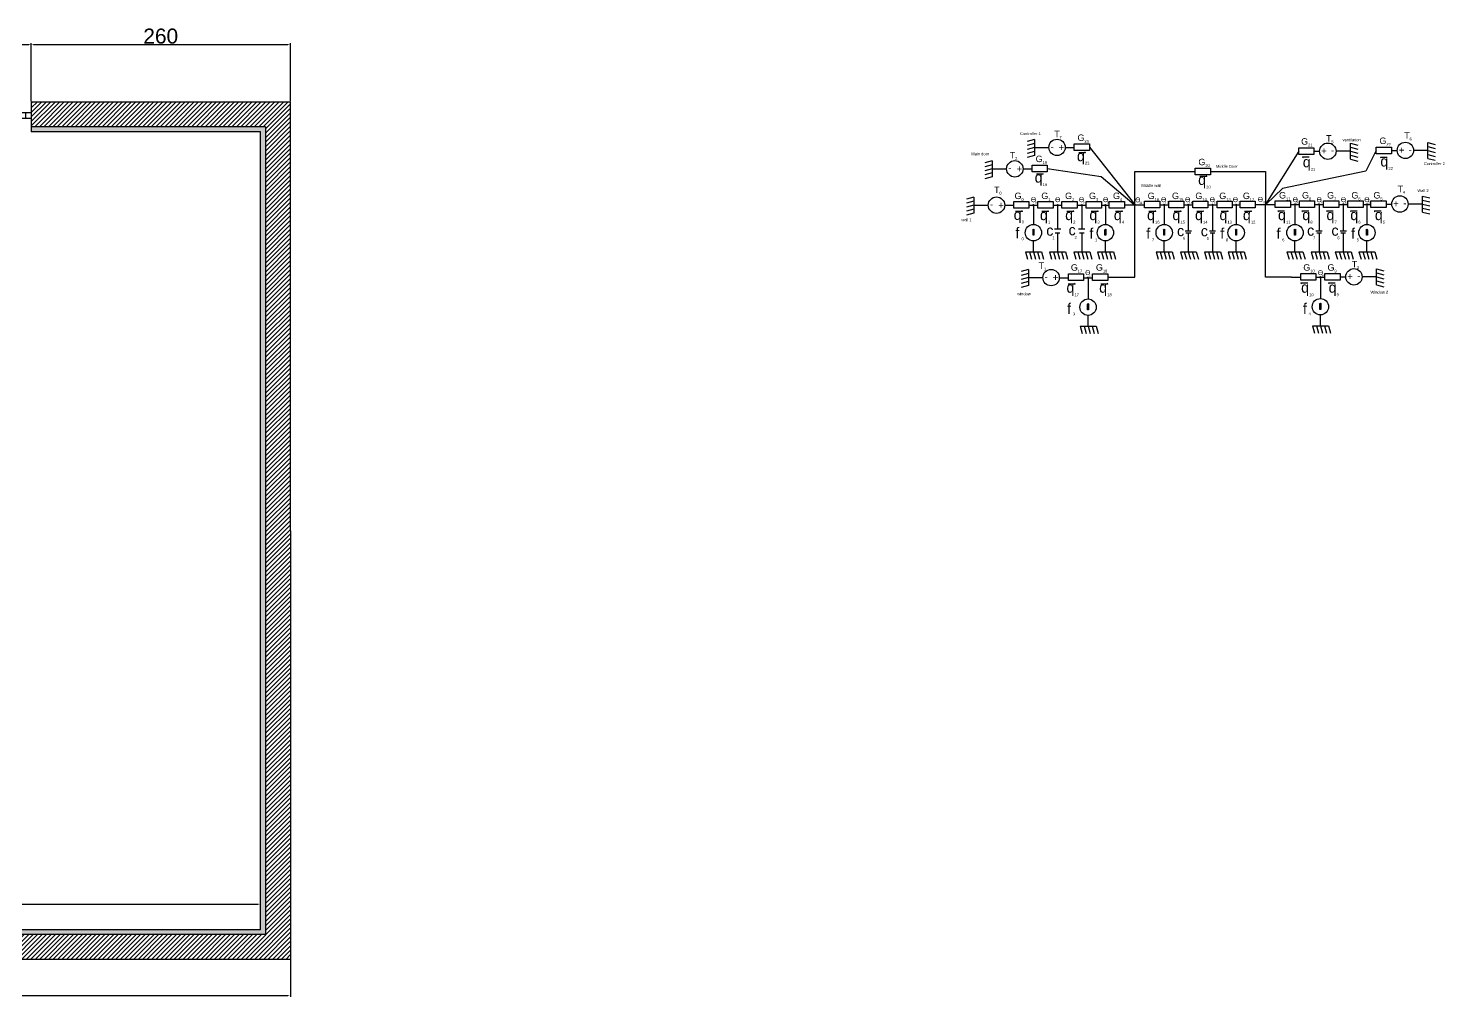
# Model space of a CAD drawing. Header units: millimetres. Extents: x 1864 to 5744, y 377 to 2293.
# Drawn here: x 4324 to 5744, y 1307 to 2278 of the extents above; entities that cross this region are included whole.
import ezdxf

# ---------------------------------------------------------------- set-up
doc = ezdxf.new("R2010")
doc.units = ezdxf.units.MM
doc.layers.add('Windows', color=4, linetype='Continuous')
doc.styles.get("Standard").update_dxf_attribs({"font": 'arial.ttf'})
doc.dimstyles.new('ISO-25', dxfattribs={"dimtxt": 2.5, "dimasz": 2.5, "dimexe": 1.25, "dimexo": 0.625, "dimtad": 1, "dimtxsty": 'Standard', "dimcen": 2.5, "dimadec": 0, "dimazin": 0, "dimtfac": 1, "dimtmove": 0, "dimatfit": 3, "dimfxl": 1, "dimarcsym": 0})

# ---------------------------------------------------------------- blocks, each defined once
blk = doc.blocks.new('*U5')
at = {"color": 0}
for p, q in [((0, 0), (2100, 0)), ((100, 0), (100, -100)), ((2000, 0), (2000, -100)), ((0, -100), (2100, -100))]:
    blk.add_line(p, q, dxfattribs=at)
blk = doc.blocks.new('*D44')
at = {"color": 0, "lineweight": -2, "transparency": 16777216}
for p, q in [((4206.7, 2205.3), (4206.7, 2263.4)), ((4209.2, 2262.1), (4324.2, 2262.1)), ((4326.7, 2205.3), (4326.7, 2263.4))]:
    blk.add_line(p, q, dxfattribs=at)
at = {"color": 0, "transparency": 16777216}
for points in [[(4209.2, 2262.6), (4209.2, 2261.7), (4206.7, 2262.1)], [(4324.2, 2262.6), (4324.2, 2261.7), (4326.7, 2262.1)]]:
    blk.add_solid(points, dxfattribs=at)
at = {"layer": 'Defpoints', "color": 0, "transparency": 16777216}
for p in [(4326.7, 2262.1), (4206.7, 2204.6), (4326.7, 2204.6)]:
    blk.add_point(p, dxfattribs=at)
at = {"color": 0, "transparency": 16777216, "insert": (4266.7, 2270.4), "char_height": 2.5, "attachment_point": 5}
blk.add_mtext('{\\H6x;120}', dxfattribs=at)
blk = doc.blocks.new('*D45')
at = {"color": 0, "lineweight": -2, "transparency": 16777216}
for p, q in [((4326.6, 2205.3), (4326.6, 2263.4)), ((4329.1, 2262.1), (4584.1, 2262.1)), ((4586.6, 2205.3), (4586.6, 2263.4))]:
    blk.add_line(p, q, dxfattribs=at)
at = {"color": 0, "transparency": 16777216}
for points in [[(4329.1, 2262.6), (4329.1, 2261.7), (4326.6, 2262.1)], [(4584.1, 2262.6), (4584.1, 2261.7), (4586.6, 2262.1)]]:
    blk.add_solid(points, dxfattribs=at)
at = {"layer": 'Defpoints', "color": 0, "transparency": 16777216}
for p in [(4586.6, 2262.1), (4326.6, 2204.6), (4586.6, 2204.6)]:
    blk.add_point(p, dxfattribs=at)
at = {"color": 0, "transparency": 16777216, "insert": (4456.6, 2270.4), "char_height": 2.5, "attachment_point": 5}
blk.add_mtext('{\\H6x;260}', dxfattribs=at)
blk = doc.blocks.new('*D52')
at = {"color": 0, "lineweight": -2, "transparency": 16777216}
for p, q in [((3372.1, 1344), (3372.1, 1307.2)), ((4586.7, 1344), (4586.7, 1307.2)), ((3374.6, 1308.5), (4584.2, 1308.5))]:
    blk.add_line(p, q, dxfattribs=at)
at = {"color": 0, "transparency": 16777216}
for points in [[(3374.6, 1308.9), (3374.6, 1308.1), (3372.1, 1308.5)], [(4584.2, 1308.9), (4584.2, 1308.1), (4586.7, 1308.5)]]:
    blk.add_solid(points, dxfattribs=at)
at = {"layer": 'Defpoints', "color": 0, "transparency": 16777216}
for p in [(3372.1, 1344.6), (4586.7, 1344.6), (4586.7, 1308.5)]:
    blk.add_point(p, dxfattribs=at)
at = {"color": 0, "transparency": 16777216, "insert": (3979.4, 1316.8), "char_height": 2.5, "attachment_point": 5}
blk.add_mtext('{\\H6x;1215}', dxfattribs=at)
blk = doc.blocks.new('*D53')
at = {"color": 0, "lineweight": -2, "transparency": 16777216}
for p, q in [((3814.2, 1375.3), (3814.2, 1401.2)), ((3816.7, 1400), (4554.2, 1400)), ((4556.7, 1375.3), (4556.7, 1401.2))]:
    blk.add_line(p, q, dxfattribs=at)
at = {"color": 0, "transparency": 16777216}
for points in [[(3816.7, 1400.4), (3816.7, 1399.6), (3814.2, 1400)], [(4554.2, 1400.4), (4554.2, 1399.6), (4556.7, 1400)]]:
    blk.add_solid(points, dxfattribs=at)
at = {"layer": 'Defpoints', "color": 0, "transparency": 16777216}
for p in [(4556.7, 1400), (3814.2, 1374.6), (4556.7, 1374.6)]:
    blk.add_point(p, dxfattribs=at)
at = {"color": 0, "transparency": 16777216, "insert": (4185.5, 1409.6), "char_height": 2.5, "attachment_point": 5}
blk.add_mtext('{\\H6x;742,5}', dxfattribs=at)

msp = doc.modelspace()

# ---------------------------------------------------------------- hatches: boundary and pattern name
h = msp.add_hatch()
h.set_pattern_fill('ANSI31', color=0)
h.paths.add_polyline_path([(3051.733, 2179.632), (3346.733, 2179.632), (3346.733, 2204.632), (3026.733, 2204.632), (3026.733, 1344.632), (3256.733, 1344.632), (3256.733, 1369.632), (3051.733, 1369.632)])
h.paths.add_polyline_path([(4586.558, 2204.632), (4326.733, 2204.632), (4326.733, 2179.632), (4561.733, 2179.632), (4561.733, 1369.632), (3372.117, 1369.632), (3372.117, 1344.632), (4586.733, 1344.632)])
h.paths.add_polyline_path([(3814.233, 1899.007), (3804.233, 1899.007), (3804.233, 1369.632), (3814.233, 1369.632)], flags=17)
h.paths.add_polyline_path([(3814.233, 2179.632), (3804.233, 2179.632), (3804.233, 2000.257), (3812.837, 2000.257), (3814.233, 2000.257)], flags=17)
h.paths.add_polyline_path([(4206.733, 2204.632), (3466.733, 2204.632), (3466.733, 2179.632), (4206.733, 2179.632)], flags=17)
at = {"true_color": 0xf1eb1f, "transparency": 33554687}
h = msp.add_hatch(dxfattribs=at)
h.set_pattern_fill('GOST_WOOD', color=2, style=0)
h.paths.add_polyline_path([(3804.233, 2179.632), (3466.733, 2179.632), (3466.733, 2174.632), (3799.233, 2174.632), (3799.233, 2000.257), (3804.233, 2000.257)])
h.paths.add_polyline_path([(4206.733, 2179.632), (3814.233, 2179.632), (3814.233, 2174.632), (4206.733, 2174.632)])
h.paths.add_polyline_path([(4561.733, 2179.632), (4326.733, 2179.632), (4326.733, 2174.632), (4556.733, 2174.632), (4556.733, 1374.632), (3814.233, 1374.632), (3814.233, 1369.632), (4561.733, 1369.632)])
at = {"true_color": 0x000000, "transparency": 33554687}
h = msp.add_hatch(color=18, dxfattribs=at)
h.paths.add_polyline_path([(5332.384, 2075.975), (5331.551, 2075.975), (5331.551, 2070.705), (5332.384, 2070.705)])
h.paths.add_polyline_path([(5332.384, 2075.975), (5333.008, 2075.975), (5331.967, 2076.989), (5330.926, 2075.975), (5331.551, 2075.975)])
h = msp.add_hatch(color=18, dxfattribs=at)
h.paths.add_polyline_path([(5404.561, 2075.975), (5403.728, 2075.975), (5403.728, 2070.705), (5404.561, 2070.705)])
h.paths.add_polyline_path([(5404.561, 2075.975), (5405.186, 2075.975), (5404.145, 2076.989), (5403.104, 2075.975), (5403.728, 2075.975)])
h = msp.add_hatch(color=18, dxfattribs=at)
h.paths.add_polyline_path([(5463.554, 2075.975), (5462.721, 2075.975), (5462.721, 2070.705), (5463.554, 2070.705)])
h.paths.add_polyline_path([(5463.554, 2075.975), (5464.178, 2075.975), (5463.138, 2076.989), (5462.097, 2075.975), (5462.721, 2075.975)])
h = msp.add_hatch(color=18, dxfattribs=at)
h.paths.add_polyline_path([(5535.732, 2075.975), (5534.899, 2075.975), (5534.899, 2070.705), (5535.732, 2070.705)])
h.paths.add_polyline_path([(5535.732, 2075.975), (5536.356, 2075.975), (5535.315, 2076.989), (5534.274, 2075.975), (5534.899, 2075.975)])
h = msp.add_hatch(color=18, dxfattribs=at)
h.paths.add_polyline_path([(5594.725, 2075.975), (5593.892, 2075.975), (5593.892, 2070.705), (5594.725, 2070.705)])
h.paths.add_polyline_path([(5594.725, 2075.975), (5595.349, 2075.975), (5594.308, 2076.989), (5593.267, 2075.975), (5593.892, 2075.975)])
h = msp.add_hatch(color=18, dxfattribs=at)
h.paths.add_polyline_path([(5666.902, 2075.975), (5666.069, 2075.975), (5666.069, 2070.705), (5666.902, 2070.705)])
h.paths.add_polyline_path([(5666.902, 2075.975), (5667.527, 2075.975), (5666.486, 2076.989), (5665.445, 2075.975), (5666.069, 2075.975)])
h = msp.add_hatch(color=18, dxfattribs=at)
h.paths.add_polyline_path([(5387.184, 2001.296), (5386.351, 2001.296), (5386.351, 1996.026), (5387.184, 1996.026)])
h.paths.add_polyline_path([(5387.184, 2001.296), (5387.809, 2001.296), (5386.768, 2002.31), (5385.727, 2001.296), (5386.351, 2001.296)])
h = msp.add_hatch(color=18, dxfattribs=at)
h.paths.add_polyline_path([(5620.196, 2001.723), (5619.364, 2001.723), (5619.364, 1996.453), (5620.196, 1996.453)])
h.paths.add_polyline_path([(5620.196, 2001.723), (5620.821, 2001.723), (5619.78, 2002.738), (5618.739, 2001.723), (5619.364, 2001.723)])

# ---------------------------------------------------------------- linework, layer by layer
at = {"color": 0}
for p, q in [((5377.352, 2153.875), (5384.233, 2153.875)), ((5384.233, 2153.875), (5383.641, 2154.175)), ((5384.233, 2153.875), (5383.641, 2153.575)), ((5601.798, 2149.151), (5602.39, 2149.451)), ((5608.679, 2149.151), (5601.798, 2149.151)), ((5601.798, 2149.151), (5602.39, 2148.852)), ((5679.972, 2148.811), (5680.565, 2149.11)), ((5686.853, 2148.811), (5679.972, 2148.811)), ((5679.972, 2148.811), (5680.565, 2148.511)), ((5335.002, 2132.378), (5341.884, 2132.378)), ((5341.884, 2132.378), (5341.291, 2132.678)), ((5341.884, 2132.378), (5341.291, 2132.079)), ((5498.967, 2130.013), (5505.849, 2130.013)), ((5505.849, 2130.013), (5505.256, 2130.313)), ((5505.849, 2130.013), (5505.256, 2129.714)), ((5313.982, 2094.997), (5320.863, 2094.997)), ((5320.863, 2094.997), (5320.27, 2095.297)), ((5320.863, 2094.997), (5320.27, 2094.697)), ((5340.258, 2094.755), (5347.139, 2094.755)), ((5347.139, 2094.755), (5346.547, 2095.055)), ((5347.139, 2094.755), (5346.547, 2094.455)), ((5365.6, 2094.755), (5372.481, 2094.755)), ((5372.481, 2094.755), (5371.889, 2095.055)), ((5372.481, 2094.755), (5371.889, 2094.455)), ((5389.895, 2094.755), (5396.777, 2094.755)), ((5396.777, 2094.755), (5396.184, 2095.055)), ((5396.777, 2094.755), (5396.184, 2094.455)), ((5414.4, 2094.755), (5421.281, 2094.755)), ((5421.281, 2094.755), (5420.689, 2095.055)), ((5421.281, 2094.755), (5420.689, 2094.455)), ((5447.711, 2094.755), (5454.592, 2094.755)), ((5454.592, 2094.755), (5454, 2095.055)), ((5454.592, 2094.755), (5454, 2094.455)), ((5473.183, 2094.755), (5480.064, 2094.755)), ((5480.064, 2094.755), (5479.472, 2095.055)), ((5480.064, 2094.755), (5479.472, 2094.455)), ((5495.824, 2094.755), (5502.706, 2094.755)), ((5502.706, 2094.755), (5502.113, 2095.055)), ((5502.706, 2094.755), (5502.113, 2094.455)), ((5520.352, 2094.755), (5527.234, 2094.755)), ((5527.234, 2094.755), (5526.641, 2095.055)), ((5527.234, 2094.755), (5526.641, 2094.455)), ((5543.838, 2094.755), (5550.72, 2094.755)), ((5550.72, 2094.755), (5550.127, 2095.055)), ((5550.72, 2094.755), (5550.127, 2094.455)), ((5577.072, 2094.755), (5577.665, 2095.055)), ((5583.954, 2094.755), (5577.072, 2094.755)), ((5577.072, 2094.755), (5577.665, 2094.455)), ((5601.292, 2094.755), (5601.885, 2095.055)), ((5608.174, 2094.755), (5601.292, 2094.755)), ((5601.292, 2094.755), (5601.885, 2094.455)), ((5625.853, 2094.755), (5626.446, 2095.055)), ((5632.735, 2094.755), (5625.853, 2094.755)), ((5625.853, 2094.755), (5626.446, 2094.455)), ((5649.871, 2094.755), (5650.463, 2095.055)), ((5656.752, 2094.755), (5649.871, 2094.755)), ((5649.871, 2094.755), (5650.463, 2094.455)), ((5673.761, 2094.755), (5674.353, 2095.055)), ((5680.642, 2094.755), (5673.761, 2094.755)), ((5673.761, 2094.755), (5674.353, 2094.455)), ((5366.888, 2021.972), (5373.77, 2021.972)), ((5373.77, 2021.972), (5373.177, 2022.272)), ((5373.77, 2021.972), (5373.177, 2021.672)), ((5399.687, 2021.972), (5406.569, 2021.972)), ((5406.569, 2021.972), (5405.976, 2022.272)), ((5406.569, 2021.972), (5405.976, 2021.672)), ((5600.293, 2022.803), (5600.885, 2023.103)), ((5607.174, 2022.803), (5600.293, 2022.803)), ((5600.293, 2022.803), (5600.885, 2022.504)), ((5627.905, 2022.803), (5628.497, 2023.103)), ((5634.786, 2022.803), (5627.905, 2022.803)), ((5627.905, 2022.803), (5628.497, 2022.504))]:
    msp.add_line(p, q, dxfattribs=at)
for points in [[(4326.558, 2204.632), (4586.558, 2204.632), (4586.733, 1344.632), (3372.117, 1344.632)], [(4326.733, 2204.632), (4326.733, 2174.632)], [(4561.733, 2179.632), (4561.733, 1369.632), (3372.117, 1369.632)], [(3814.233, 1374.632), (4556.733, 1374.632), (4556.733, 2174.632), (4326.733, 2174.632)], [(4561.733, 2179.632), (4326.733, 2179.632)], [(5332.99, 2166.844), (5325.64, 2164.777)], [(5332.99, 2162.844), (5325.64, 2160.777)], [(5332.99, 2166.844), (5332.99, 2150.844)], [(5649.943, 2147.045), (5649.943, 2163.045)], [(5649.943, 2163.045), (5657.293, 2161.112)], [(5727.727, 2147.823), (5727.727, 2163.823)], [(5727.727, 2163.823), (5735.077, 2161.89)], [(5727.727, 2159.823), (5735.077, 2157.89)], [(5290.64, 2145.347), (5283.29, 2143.28)], [(5290.64, 2145.347), (5290.64, 2129.347)], [(5332.99, 2158.844), (5325.64, 2156.777)], [(5332.99, 2154.844), (5325.64, 2152.777)], [(5332.99, 2150.844), (5325.64, 2148.777)], [(5332.99, 2158.844), (5347.427, 2158.844)], [(5363.864, 2158.728), (5372.956, 2158.728)], [(5388.196, 2159.156), (5433.446, 2101.851)], [(5598.117, 2155.045), (5565.159, 2102.198)], [(5675.901, 2155.823), (5665.484, 2135.133), (5581.877, 2117.678), (5565.392, 2101.945)], [(5613.357, 2155.045), (5619.068, 2155.045)], [(5649.943, 2155.045), (5635.506, 2155.045)], [(5649.943, 2159.045), (5657.293, 2157.112)], [(5649.943, 2155.045), (5657.293, 2153.112)], [(5649.943, 2151.045), (5657.293, 2149.112)], [(5649.943, 2147.045), (5657.293, 2145.112)], [(5691.141, 2155.823), (5696.852, 2155.823)], [(5727.727, 2155.823), (5713.29, 2155.823)], [(5727.727, 2155.823), (5735.077, 2153.89)], [(5727.727, 2151.823), (5735.077, 2149.89)], [(5727.727, 2147.823), (5735.077, 2145.89)], [(5290.64, 2141.347), (5283.29, 2139.28)], [(5290.64, 2137.347), (5283.29, 2135.28)], [(5290.64, 2133.347), (5283.29, 2131.28)], [(5290.64, 2137.347), (5305.078, 2137.347)], [(5321.514, 2137.231), (5330.606, 2137.231)], [(5345.846, 2137.659), (5400.024, 2129.523), (5433.046, 2101.482)], [(5433.645, 2101.882), (5433.645, 2134.79), (5494.198, 2134.79)], [(5509.438, 2134.79), (5564.815, 2134.79), (5564.815, 2102.296)], [(5290.64, 2129.347), (5283.29, 2127.28)], [(5272.249, 2108.922), (5264.899, 2106.855)], [(5272.249, 2104.922), (5264.899, 2102.855)], [(5272.249, 2108.922), (5272.249, 2092.922)], [(5722.209, 2094.075), (5722.209, 2110.075)], [(5722.209, 2110.075), (5729.559, 2108.142)], [(5722.209, 2106.075), (5729.559, 2104.142)], [(5272.249, 2100.922), (5264.899, 2098.855)], [(5272.249, 2096.922), (5264.899, 2094.855)], [(5272.249, 2092.922), (5264.899, 2090.855)], [(5272.249, 2100.922), (5286.686, 2100.922)], [(5303.123, 2100.806), (5312.215, 2100.806)], [(5327.455, 2100.806), (5331.36, 2100.806)], [(5331.967, 2100.157), (5331.967, 2081.559)], [(5332.616, 2100.806), (5336.479, 2100.806)], [(5351.719, 2100.806), (5355.506, 2100.806)], [(5356.155, 2100.157), (5356.155, 2076.989)], [(5356.803, 2100.806), (5360.59, 2100.806)], [(5375.83, 2100.806), (5379.77, 2100.806)], [(5380.418, 2100.157), (5380.418, 2076.989)], [(5381.067, 2100.806), (5385.007, 2100.806)], [(5400.247, 2100.806), (5403.496, 2100.806)], [(5404.145, 2100.157), (5404.145, 2081.559)], [(5404.794, 2100.806), (5408.042, 2100.806)], [(5406.52, 2028.635), (5433.645, 2028.635), (5433.645, 2100.584)], [(5423.282, 2101.233), (5432.996, 2101.233)], [(5434.294, 2101.219), (5443.385, 2101.219)], [(5458.625, 2101.219), (5462.489, 2101.219)], [(5463.138, 2100.571), (5463.138, 2081.559)], [(5463.786, 2101.219), (5467.65, 2101.219)], [(5482.89, 2101.219), (5486.676, 2101.219)], [(5487.325, 2100.571), (5487.325, 2074.906)], [(5487.974, 2101.219), (5491.76, 2101.219)], [(5507, 2101.219), (5510.94, 2101.219)], [(5511.589, 2100.571), (5511.589, 2074.906)], [(5512.238, 2101.219), (5516.178, 2101.219)], [(5531.418, 2101.219), (5534.666, 2101.219)], [(5535.315, 2100.571), (5535.315, 2081.559)], [(5535.964, 2101.219), (5539.213, 2101.219)], [(5554.453, 2101.647), (5564.166, 2101.647)], [(5590.936, 2028.635), (5564.815, 2028.635), (5564.815, 2100.998)], [(5565.464, 2101.647), (5574.556, 2101.647)], [(5589.796, 2101.647), (5593.659, 2101.647)], [(5594.308, 2100.998), (5594.308, 2081.559)], [(5594.957, 2101.647), (5598.82, 2101.647)], [(5614.06, 2101.647), (5617.847, 2101.647)], [(5618.496, 2100.998), (5618.496, 2074.906)], [(5619.144, 2101.647), (5622.931, 2101.647)], [(5638.171, 2101.647), (5642.111, 2101.647)], [(5642.759, 2100.998), (5642.759, 2074.906)], [(5643.408, 2101.647), (5647.348, 2101.647)], [(5662.588, 2101.647), (5665.837, 2101.647)], [(5666.486, 2100.998), (5666.486, 2081.559)], [(5667.135, 2101.647), (5670.383, 2101.647)], [(5685.623, 2102.075), (5691.334, 2102.075)], [(5722.209, 2102.075), (5707.772, 2102.075)], [(5722.209, 2102.075), (5729.559, 2100.142)], [(5722.209, 2098.075), (5729.559, 2096.142)], [(5722.209, 2094.075), (5729.559, 2092.142)], [(5331.551, 2075.975), (5330.926, 2075.975), (5331.967, 2076.989), (5333.008, 2075.975), (5332.384, 2075.975)], [(5359.312, 2076.989), (5356.155, 2076.989), (5352.997, 2076.989)], [(5383.576, 2076.989), (5380.418, 2076.989), (5377.261, 2076.989)], [(5403.728, 2075.975), (5403.104, 2075.975), (5404.145, 2076.989), (5405.186, 2075.975), (5404.561, 2075.975)], [(5462.721, 2075.975), (5462.097, 2075.975), (5463.138, 2076.989), (5464.178, 2075.975), (5463.554, 2075.975)], [(5490.482, 2074.906), (5487.325, 2074.906), (5484.168, 2074.906)], [(5514.746, 2074.906), (5511.589, 2074.906), (5508.432, 2074.906)], [(5534.899, 2075.975), (5534.274, 2075.975), (5535.315, 2076.989), (5536.356, 2075.975), (5535.732, 2075.975)], [(5593.892, 2075.975), (5593.267, 2075.975), (5594.308, 2076.989), (5595.349, 2075.975), (5594.725, 2075.975)], [(5621.653, 2074.906), (5618.496, 2074.906), (5615.338, 2074.906)], [(5645.917, 2074.906), (5642.759, 2074.906), (5639.602, 2074.906)], [(5666.069, 2075.975), (5665.445, 2075.975), (5666.486, 2076.989), (5667.527, 2075.975), (5666.902, 2075.975)], [(5331.967, 2054.278), (5331.967, 2065.121)], [(5353.796, 2073.047), (5356.155, 2073.047), (5358.513, 2073.047)], [(5356.155, 2073.047), (5356.155, 2054.278)], [(5378.06, 2073.047), (5380.418, 2073.047), (5382.777, 2073.047)], [(5380.418, 2073.047), (5380.418, 2054.278)], [(5404.145, 2054.278), (5404.145, 2065.121)], [(5463.138, 2054.278), (5463.138, 2065.121)], [(5484.967, 2073.047), (5487.325, 2073.047), (5489.683, 2073.047)], [(5487.325, 2073.047), (5487.325, 2054.278)], [(5509.23, 2073.047), (5511.589, 2073.047), (5513.947, 2073.047)], [(5511.589, 2073.047), (5511.589, 2054.278)], [(5535.315, 2054.278), (5535.315, 2065.121)], [(5594.308, 2054.278), (5594.308, 2065.121)], [(5616.137, 2073.047), (5618.496, 2073.047), (5620.854, 2073.047)], [(5618.496, 2073.047), (5618.496, 2054.278)], [(5640.401, 2073.047), (5642.759, 2073.047), (5645.118, 2073.047)], [(5642.759, 2073.047), (5642.759, 2054.278)], [(5666.486, 2054.278), (5666.486, 2065.121)], [(5323.967, 2054.278), (5339.967, 2054.278)], [(5323.967, 2054.278), (5326.034, 2046.928)], [(5327.967, 2054.278), (5330.034, 2046.928)], [(5331.967, 2054.278), (5334.034, 2046.928)], [(5335.967, 2054.278), (5338.034, 2046.928)], [(5339.967, 2054.278), (5342.034, 2046.928)], [(5348.155, 2054.278), (5364.155, 2054.278)], [(5348.155, 2054.278), (5350.222, 2046.928)], [(5352.155, 2054.278), (5354.222, 2046.928)], [(5356.155, 2054.278), (5358.222, 2046.928)], [(5360.155, 2054.278), (5362.222, 2046.928)], [(5364.155, 2054.278), (5366.222, 2046.928)], [(5372.418, 2054.278), (5388.418, 2054.278)], [(5372.418, 2054.278), (5374.485, 2046.928)], [(5376.418, 2054.278), (5378.485, 2046.928)], [(5380.418, 2054.278), (5382.485, 2046.928)], [(5384.418, 2054.278), (5386.485, 2046.928)], [(5388.418, 2054.278), (5390.485, 2046.928)], [(5396.145, 2054.278), (5412.145, 2054.278)], [(5396.145, 2054.278), (5398.212, 2046.928)], [(5400.145, 2054.278), (5402.212, 2046.928)], [(5404.145, 2054.278), (5406.212, 2046.928)], [(5408.145, 2054.278), (5410.212, 2046.928)], [(5412.145, 2054.278), (5414.212, 2046.928)], [(5455.138, 2054.278), (5471.138, 2054.278)], [(5455.138, 2054.278), (5457.205, 2046.928)], [(5459.138, 2054.278), (5461.205, 2046.928)], [(5463.138, 2054.278), (5465.205, 2046.928)], [(5467.138, 2054.278), (5469.205, 2046.928)], [(5471.138, 2054.278), (5473.205, 2046.928)], [(5479.325, 2054.278), (5495.325, 2054.278)], [(5479.325, 2054.278), (5481.392, 2046.928)], [(5483.325, 2054.278), (5485.392, 2046.928)], [(5487.325, 2054.278), (5489.392, 2046.928)], [(5491.325, 2054.278), (5493.392, 2046.928)], [(5495.325, 2054.278), (5497.392, 2046.928)], [(5503.589, 2054.278), (5519.589, 2054.278)], [(5503.589, 2054.278), (5505.656, 2046.928)], [(5507.589, 2054.278), (5509.656, 2046.928)], [(5511.589, 2054.278), (5513.656, 2046.928)], [(5515.589, 2054.278), (5517.656, 2046.928)], [(5519.589, 2054.278), (5521.656, 2046.928)], [(5527.315, 2054.278), (5543.315, 2054.278)], [(5527.315, 2054.278), (5529.382, 2046.928)], [(5531.315, 2054.278), (5533.382, 2046.928)], [(5535.315, 2054.278), (5537.382, 2046.928)], [(5539.315, 2054.278), (5541.382, 2046.928)], [(5543.315, 2054.278), (5545.382, 2046.928)], [(5586.308, 2054.278), (5602.308, 2054.278)], [(5586.308, 2054.278), (5588.375, 2046.928)], [(5590.308, 2054.278), (5592.375, 2046.928)], [(5594.308, 2054.278), (5596.375, 2046.928)], [(5598.308, 2054.278), (5600.375, 2046.928)], [(5602.308, 2054.278), (5604.375, 2046.928)], [(5610.496, 2054.278), (5626.496, 2054.278)], [(5610.496, 2054.278), (5612.563, 2046.928)], [(5614.496, 2054.278), (5616.563, 2046.928)], [(5618.496, 2054.278), (5620.563, 2046.928)], [(5622.496, 2054.278), (5624.563, 2046.928)], [(5626.496, 2054.278), (5628.563, 2046.928)], [(5634.759, 2054.278), (5650.759, 2054.278)], [(5634.759, 2054.278), (5636.827, 2046.928)], [(5638.759, 2054.278), (5640.827, 2046.928)], [(5642.759, 2054.278), (5644.827, 2046.928)], [(5646.759, 2054.278), (5648.827, 2046.928)], [(5650.759, 2054.278), (5652.827, 2046.928)], [(5658.486, 2054.278), (5674.486, 2054.278)], [(5658.486, 2054.278), (5660.553, 2046.928)], [(5662.486, 2054.278), (5664.553, 2046.928)], [(5666.486, 2054.278), (5668.553, 2046.928)], [(5670.486, 2054.278), (5672.553, 2046.928)], [(5674.486, 2054.278), (5676.553, 2046.928)], [(5327.049, 2036.324), (5319.7, 2034.256)], [(5327.049, 2032.324), (5319.7, 2030.256)], [(5327.049, 2036.324), (5327.049, 2020.324)], [(5676.118, 2021.063), (5676.118, 2037.063)], [(5676.118, 2037.063), (5683.468, 2035.13)], [(5676.118, 2033.063), (5683.468, 2031.13)], [(5327.049, 2028.324), (5319.7, 2026.256)], [(5327.049, 2024.324), (5319.7, 2022.256)], [(5327.049, 2020.324), (5319.7, 2018.256)], [(5327.049, 2028.324), (5341.487, 2028.324)], [(5357.924, 2028.207), (5367.016, 2028.207)], [(5382.256, 2028.207), (5386.119, 2028.207)], [(5386.768, 2027.559), (5386.768, 2006.879)], [(5387.417, 2028.207), (5391.28, 2028.207)], [(5590.936, 2028.635), (5600.028, 2028.635)], [(5615.268, 2028.635), (5619.215, 2028.635)], [(5619.78, 2027.986), (5619.78, 2007.307)], [(5620.429, 2028.635), (5624.292, 2028.635)], [(5639.532, 2029.063), (5645.243, 2029.063)], [(5676.118, 2029.063), (5661.681, 2029.063)], [(5676.118, 2029.063), (5683.468, 2027.13)], [(5676.118, 2025.063), (5683.468, 2023.13)], [(5676.118, 2021.063), (5683.468, 2019.13)], [(5386.351, 2001.296), (5385.727, 2001.296), (5386.768, 2002.31), (5387.809, 2001.296), (5387.184, 2001.296)], [(5386.768, 1979.599), (5386.768, 1990.442)], [(5619.364, 2001.723), (5618.739, 2001.723), (5619.78, 2002.738), (5620.821, 2001.723), (5620.196, 2001.723)], [(5619.78, 1980.027), (5619.78, 1990.87)], [(5378.768, 1979.599), (5394.768, 1979.599)], [(5378.768, 1979.599), (5380.835, 1972.249)], [(5382.768, 1979.599), (5384.835, 1972.249)], [(5386.768, 1979.599), (5388.835, 1972.249)], [(5390.768, 1979.599), (5392.835, 1972.249)], [(5394.768, 1979.599), (5396.835, 1972.249)], [(5611.78, 1980.027), (5627.78, 1980.027)], [(5611.78, 1980.027), (5613.847, 1972.677)], [(5615.78, 1980.027), (5617.847, 1972.677)], [(5619.78, 1980.027), (5621.847, 1972.677)], [(5623.78, 1980.027), (5625.847, 1972.677)], [(5627.78, 1980.027), (5629.847, 1972.677)], [(3814.233, 1374.632), (4556.733, 1374.632)]]:
    msp.add_lwpolyline(points, dxfattribs=at)
for points in [[(5372.956, 2162.495), (5388.196, 2162.495), (5388.196, 2155.816), (5372.956, 2155.816)], [(5598.117, 2158.385), (5613.357, 2158.385), (5613.357, 2151.706), (5598.117, 2151.706)], [(5675.901, 2159.162), (5691.141, 2159.162), (5691.141, 2152.483), (5675.901, 2152.483)], [(5330.606, 2140.998), (5345.846, 2140.998), (5345.846, 2134.319), (5330.606, 2134.319)], [(5494.198, 2138.129), (5509.438, 2138.129), (5509.438, 2131.45), (5494.198, 2131.45)], [(5312.215, 2104.573), (5327.455, 2104.573), (5327.455, 2097.894), (5312.215, 2097.894)], [(5336.479, 2104.573), (5351.719, 2104.573), (5351.719, 2097.894), (5336.479, 2097.894)], [(5360.59, 2104.573), (5375.83, 2104.573), (5375.83, 2097.894), (5360.59, 2097.894)], [(5385.007, 2104.573), (5400.247, 2104.573), (5400.247, 2097.894), (5385.007, 2097.894)], [(5408.042, 2104.573), (5423.282, 2104.573), (5423.282, 2097.894), (5408.042, 2097.894)], [(5443.385, 2104.986), (5458.625, 2104.986), (5458.625, 2098.308), (5443.385, 2098.308)], [(5467.65, 2104.986), (5482.89, 2104.986), (5482.89, 2098.308), (5467.65, 2098.308)], [(5491.76, 2104.986), (5507, 2104.986), (5507, 2098.308), (5491.76, 2098.308)], [(5516.178, 2104.986), (5531.418, 2104.986), (5531.418, 2098.308), (5516.178, 2098.308)], [(5539.213, 2104.986), (5554.453, 2104.986), (5554.453, 2098.308), (5539.213, 2098.308)], [(5574.556, 2105.414), (5589.796, 2105.414), (5589.796, 2098.735), (5574.556, 2098.735)], [(5598.82, 2105.414), (5614.06, 2105.414), (5614.06, 2098.735), (5598.82, 2098.735)], [(5622.931, 2105.414), (5638.171, 2105.414), (5638.171, 2098.735), (5622.931, 2098.735)], [(5647.348, 2105.414), (5662.588, 2105.414), (5662.588, 2098.735), (5647.348, 2098.735)], [(5670.383, 2105.414), (5685.623, 2105.414), (5685.623, 2098.735), (5670.383, 2098.735)], [(5331.551, 2075.975), (5332.384, 2075.975), (5332.384, 2070.705), (5331.551, 2070.705)], [(5403.728, 2075.975), (5404.561, 2075.975), (5404.561, 2070.705), (5403.728, 2070.705)], [(5462.721, 2075.975), (5463.554, 2075.975), (5463.554, 2070.705), (5462.721, 2070.705)], [(5534.899, 2075.975), (5535.732, 2075.975), (5535.732, 2070.705), (5534.899, 2070.705)], [(5593.892, 2075.975), (5594.725, 2075.975), (5594.725, 2070.705), (5593.892, 2070.705)], [(5666.069, 2075.975), (5666.902, 2075.975), (5666.902, 2070.705), (5666.069, 2070.705)], [(5367.016, 2031.975), (5382.256, 2031.975), (5382.256, 2025.296), (5367.016, 2025.296)], [(5391.28, 2031.975), (5406.52, 2031.975), (5406.52, 2025.296), (5391.28, 2025.296)], [(5600.028, 2032.402), (5615.268, 2032.402), (5615.268, 2025.723), (5600.028, 2025.723)], [(5624.292, 2032.402), (5639.532, 2032.402), (5639.532, 2025.723), (5624.292, 2025.723)], [(5386.351, 2001.296), (5387.184, 2001.296), (5387.184, 1996.026), (5386.351, 1996.026)], [(5619.364, 2001.723), (5620.196, 2001.723), (5620.196, 1996.453), (5619.364, 1996.453)]]:
    msp.add_lwpolyline(points, close=True, dxfattribs=at)
for centre, radius in [((5355.646, 2158.844), 8.219), ((5627.287, 2155.045), 8.219), ((5705.071, 2155.823), 8.219), ((5313.296, 2137.347), 8.219), ((5294.905, 2100.922), 8.219), ((5699.553, 2102.075), 8.219), ((5331.967, 2100.806), 0.649), ((5356.155, 2100.806), 0.649), ((5380.418, 2100.806), 0.649), ((5404.145, 2100.806), 0.649), ((5433.645, 2101.233), 0.649), ((5463.138, 2101.219), 0.649), ((5487.325, 2101.219), 0.649), ((5511.589, 2101.219), 0.649), ((5535.315, 2101.219), 0.649), ((5564.815, 2101.647), 0.649), ((5594.308, 2101.647), 0.649), ((5618.496, 2101.647), 0.649), ((5642.759, 2101.647), 0.649), ((5666.486, 2101.647), 0.649), ((5331.967, 2073.34), 8.219), ((5404.145, 2073.34), 8.219), ((5463.138, 2073.34), 8.219), ((5535.315, 2073.34), 8.219), ((5594.308, 2073.34), 8.219), ((5666.486, 2073.34), 8.219), ((5349.706, 2028.324), 8.219), ((5653.462, 2029.063), 8.219), ((5386.768, 2028.207), 0.649), ((5619.78, 2028.635), 0.649), ((5386.768, 1998.661), 8.219), ((5619.78, 1999.088), 8.219)]:
    msp.add_circle(centre, radius, dxfattribs=at)

# ---------------------------------------------------------------- block references
at = {"layer": 'Windows', "xscale": -0.05714285714285761, "yscale": 0.05714285714285761, "zscale": 0.05714285714285761}
msp.add_blockref('*U5', (4326.733, 2193.672), dxfattribs=at)

# ---------------------------------------------------------------- texts
at = {"color": 0, "attachment_point": 1}
for s, width, gutter_width, insert, char_height in [('{\\H0.36x;Controller 1 }', 22.44079, 40.147, (5318.418, 2174.089), 8.02932), ('{\\H1.08333x;\\C256;T}', 8.40819, 29.851, (5352.821, 2175.561), 5.97019), ('{\\H1.08333x;\\C256;T}', 8.40819, 29.851, (5703.949, 2174.001), 5.97019), ('+', 7.57608, 34.789, (5357.218, 2162.384), 6.958), ('{\\H0.36x;7}', 8.02932, 40.147, (5358.125, 2170.413), 8.02932), ('{\\H1.08333x;\\C256;G}', 8.40819, 29.851, (5376.137, 2171.808), 5.97019), ('{\\H0.36x;23}', 8.02932, 40.147, (5383.093, 2166.383), 8.02932), ('{\\H1.08333x;\\C256;G}', 8.40819, 29.851, (5600.484, 2168.066), 5.97019), ('{\\H0.36x;21}', 8.02932, 40.147, (5607.44, 2162.64), 8.02932), ('{\\H1.08333x;\\C256;T}', 8.40819, 29.851, (5625.579, 2171.124), 5.97019), ('{\\H0.36x;5}', 8.02932, 40.147, (5630.883, 2165.975), 8.02932), ('{\\H0.36x;ventilation }', 22.44079, 40.147, (5642.007, 2167.884), 8.02932), ('{\\H1.08333x;\\C256;G}', 8.40819, 29.851, (5679.046, 2168.758), 5.97019), ('{\\H0.36x;22}', 8.02932, 40.147, (5686.002, 2163.332), 8.02932), ('{\\H0.36x;6}', 8.02932, 40.147, (5709.254, 2168.853), 8.02932), ('{\\H0.36x;Main door }', 22.44079, 40.147, (5269.652, 2153.822), 8.02932), ('{\\H1.08333x;\\C256;T}', 8.40819, 29.851, (5308.33, 2154.35), 5.97019), ('{\\H0.36x;2}', 8.02932, 40.147, (5313.634, 2149.201), 8.02932), ('{\\H1.08333x;\\C256;G}', 8.40819, 29.851, (5334.162, 2150.576), 5.97019), ('-', 7.57608, 34.789, (5348.989, 2163.282), 6.958), ('{\\fBG Literaturuli|b0|i0|c0|p18;q}', 15.00753, 53.28, (5375.573, 2155.689), 10.65603), ('{\\H1.08333x;\\C256;G}', 8.40819, 29.851, (5497.411, 2147.449), 5.97019), ('{\\fBG Literaturuli|b0|i0|c0|p18;q}', 15.00753, 53.28, (5602.184, 2149.54), 10.65603), ('+', 7.57608, 34.789, (5620.63, 2158.887), 6.958), ('-', 7.57608, 34.789, (5630.479, 2159.483), 6.958), ('{\\fBG Literaturuli|b0|i0|c0|p18;q}', 15.00753, 53.28, (5679.969, 2150.317), 10.65603), ('+', 7.57608, 34.789, (5698.414, 2159.664), 6.958), ('-', 7.57608, 34.789, (5708.263, 2160.261), 6.958), ('-', 7.57608, 34.789, (5306.639, 2141.785), 6.958), ('+', 7.57608, 34.789, (5314.869, 2140.888), 6.958), ('{\\fBG Literaturuli|b0|i0|c0|p18;q}', 15.00753, 53.28, (5333.224, 2134.192), 10.65603), ('{\\H0.36x;19}', 8.02932, 40.147, (5341.118, 2145.15), 8.02932), ('{\\H0.36x;23}', 8.02932, 40.147, (5383.615, 2144.46), 8.02932), ('{\\H0.36x;20}', 8.02932, 40.147, (5504.367, 2142.024), 8.02932), ('{\\H0.36x;Middle Door }', 22.44079, 40.147, (5515.104, 2141.304), 8.02932), ('{\\H0.36x;21}', 8.02932, 40.147, (5610.226, 2138.31), 8.02932), ('{\\H0.36x;22}', 8.02932, 40.147, (5688.01, 2139.088), 8.02932), ('{\\H0.36x;Controller 2}', 22.44079, 40.147, (5723.798, 2143.98), 8.02932), ('{\\H1.08333x;\\C256;T}', 8.40819, 29.851, (5292.43, 2119.507), 5.97019), ('{\\H0.36x;19}', 8.02932, 40.147, (5341.265, 2122.963), 8.02932), ('{\\H0.36x;Middle wall}', 22.44079, 40.147, (5440.239, 2122.067), 8.02932), ('{\\fBG Literaturuli|b0|i0|c0|p18;q}', 15.00753, 53.28, (5497.189, 2131.827), 10.65603), ('{\\H0.36x;20}', 8.02932, 40.147, (5505.23, 2120.598), 8.02932), ('{\\H1.08333x;\\C256;T}', 8.40819, 29.851, (5697.197, 2120.406), 5.97019), ('{\\H0.36x;Wall 2  }', 22.44079, 40.147, (5717.122, 2116.894), 8.02932), ('+', 7.57608, 34.789, (5296.477, 2104.462), 6.958), ('{\\H0.36x;0}', 8.02932, 40.147, (5297.734, 2114.358), 8.02932), ('{\\H1.08333x;\\C256;G}', 8.40819, 29.851, (5312.999, 2113.499), 5.97019), ('{\\H0.36x;0}', 8.02932, 40.147, (5319.955, 2108.074), 8.02932), ('{\\H1.08333x;\\C256;Ɵ}', 6.36405, 22.594, (5329.36, 2108.858), 4.51876), ('{\\H0.36x;0}', 6.07729, 30.386, (5333.386, 2104.469), 6.07729), ('{\\H1.08333x;\\C256;G}', 8.40819, 29.851, (5339.879, 2113.499), 5.97019), ('{\\H0.36x;1}', 8.02932, 40.147, (5346.835, 2108.074), 8.02932), ('{\\H1.08333x;\\C256;Ɵ}', 6.36405, 22.594, (5353.674, 2108.858), 4.51876), ('{\\H0.36x;1}', 6.07729, 30.386, (5357.7, 2104.469), 6.07729), ('{\\H1.08333x;\\C256;G}', 8.40819, 29.851, (5363.715, 2113.499), 5.97019), ('{\\H0.36x;2}', 8.02932, 40.147, (5370.671, 2108.074), 8.02932), ('{\\H1.08333x;\\C256;Ɵ}', 6.36405, 22.594, (5377.532, 2108.858), 4.51876), ('{\\H0.36x;2}', 6.07729, 30.386, (5381.558, 2104.469), 6.07729), ('{\\H1.08333x;\\C256;G}', 8.40819, 29.851, (5387.72, 2113.499), 5.97019), ('{\\H0.36x;3}', 8.02932, 40.147, (5394.676, 2108.074), 8.02932), ('{\\H1.08333x;\\C256;Ɵ}', 6.36405, 22.594, (5401.702, 2108.858), 4.51876), ('{\\H0.36x;3}', 6.07729, 30.386, (5405.728, 2104.469), 6.07729), ('{\\H1.08333x;\\C256;G}', 8.40819, 29.851, (5411.791, 2113.499), 5.97019), ('{\\H0.36x;4}', 8.02932, 40.147, (5418.747, 2108.074), 8.02932), ('{\\H1.08333x;\\C256;Ɵ}', 6.36405, 22.594, (5433.969, 2108.679), 4.51876), ('{\\H0.36x;11}', 6.07729, 30.386, (5437.995, 2104.29), 6.07729), ('{\\H1.08333x;\\C256;G}', 8.40819, 29.851, (5446.592, 2113.499), 5.97019), ('{\\H0.36x;16}', 8.02932, 40.147, (5453.548, 2108.074), 8.02932), ('{\\H1.08333x;\\C256;Ɵ}', 6.36405, 22.594, (5459.898, 2108.858), 4.51876), ('{\\H0.36x;15}', 6.07729, 30.386, (5463.924, 2104.469), 6.07729), ('{\\H1.08333x;\\C256;G}', 8.40819, 29.851, (5470.932, 2113.499), 5.97019), ('{\\H0.36x;15}', 8.02932, 40.147, (5477.888, 2108.074), 8.02932), ('{\\H1.08333x;\\C256;Ɵ}', 6.36405, 22.594, (5483.978, 2108.858), 4.51876), ('{\\H0.36x;14}', 6.07729, 30.386, (5488.004, 2104.469), 6.07729), ('{\\H1.08333x;\\C256;G}', 8.40819, 29.851, (5494.391, 2113.499), 5.97019), ('{\\H0.36x;14}', 8.02932, 40.147, (5501.347, 2108.074), 8.02932), ('{\\H1.08333x;\\C256;Ɵ}', 6.36405, 22.594, (5508.684, 2108.858), 4.51876), ('{\\H0.36x;13}', 6.07729, 30.386, (5512.71, 2104.469), 6.07729), ('{\\H1.08333x;\\C256;G}', 8.40819, 29.851, (5518.356, 2113.499), 5.97019), ('{\\H0.36x;13}', 8.02932, 40.147, (5525.312, 2108.074), 8.02932), ('{\\H1.08333x;\\C256;Ɵ}', 6.36405, 22.594, (5531.874, 2108.858), 4.51876), ('{\\H0.36x;12}', 6.07729, 30.386, (5535.9, 2104.469), 6.07729), ('{\\H1.08333x;\\C256;G}', 8.40819, 29.851, (5542.031, 2113.499), 5.97019), ('{\\H0.36x;12}', 8.02932, 40.147, (5548.987, 2108.074), 8.02932), ('{\\H1.08333x;\\C256;Ɵ}', 6.36405, 22.594, (5556.943, 2109.195), 4.51876), ('{\\H0.36x;10}', 6.07729, 30.386, (5560.969, 2104.806), 6.07729), ('{\\H1.08333x;\\C256;G}', 8.40819, 29.851, (5578.332, 2114.071), 5.97019), ('{\\H0.36x;11}', 8.02932, 40.147, (5585.288, 2108.646), 8.02932), ('{\\H1.08333x;\\C256;Ɵ}', 6.36405, 22.594, (5591.952, 2108.858), 4.51876), ('{\\H0.36x;8}', 6.07729, 30.386, (5595.978, 2104.469), 6.07729), ('{\\H1.08333x;\\C256;G}', 8.40819, 29.851, (5601.342, 2114.071), 5.97019), ('{\\H0.36x;8}', 8.02932, 40.147, (5608.298, 2108.646), 8.02932), ('{\\H1.08333x;\\C256;Ɵ}', 6.36405, 22.594, (5615.909, 2108.858), 4.51876), ('{\\H0.36x;7}', 6.07729, 30.386, (5619.935, 2104.469), 6.07729), ('{\\H1.08333x;\\C256;G}', 8.40819, 29.851, (5626.522, 2114.071), 5.97019), ('{\\H0.36x;7}', 8.02932, 40.147, (5633.478, 2108.646), 8.02932), ('{\\H1.08333x;\\C256;Ɵ}', 6.36405, 22.594, (5640.283, 2108.858), 4.51876), ('{\\H0.36x;6}', 6.07729, 30.386, (5644.309, 2104.469), 6.07729), ('{\\H1.08333x;\\C256;G}', 8.40819, 29.851, (5650.893, 2114.071), 5.97019), ('{\\H0.36x;6}', 8.02932, 40.147, (5657.849, 2108.646), 8.02932), ('{\\H1.08333x;\\C256;Ɵ}', 6.36405, 22.594, (5663.819, 2108.858), 4.51876), ('{\\H0.36x;5}', 6.07729, 30.386, (5667.845, 2104.469), 6.07729), ('{\\H1.08333x;\\C256;G}', 8.40819, 29.851, (5672.984, 2114.071), 5.97019), ('{\\H0.36x;5}', 8.02932, 40.147, (5679.94, 2108.646), 8.02932), ('+', 7.57608, 34.789, (5692.896, 2105.917), 6.958), ('{\\H0.36x;4}', 8.02932, 40.147, (5702.501, 2115.257), 8.02932), ('-', 7.57608, 34.789, (5702.745, 2106.513), 6.958), ('-', 7.57608, 34.789, (5288.248, 2105.36), 6.958), ('{\\fBG Literaturuli|b0|i0|c0|p18;q}', 15.00753, 53.28, (5312.203, 2096.811), 10.65603), ('{\\fBG Literaturuli|b0|i0|c0|p18;q}', 15.00753, 53.28, (5338.479, 2096.569), 10.65603), ('{\\fBG Literaturuli|b0|i0|c0|p18;q}', 15.00753, 53.28, (5363.821, 2096.569), 10.65603), ('{\\fBG Literaturuli|b0|i0|c0|p18;q}', 15.00753, 53.28, (5388.116, 2096.569), 10.65603), ('{\\fBG Literaturuli|b0|i0|c0|p18;q}', 15.00753, 53.28, (5412.621, 2096.569), 10.65603), ('{\\fBG Literaturuli|b0|i0|c0|p18;q}', 15.00753, 53.28, (5445.932, 2096.569), 10.65603), ('{\\fBG Literaturuli|b0|i0|c0|p18;q}', 15.00753, 53.28, (5471.404, 2096.569), 10.65603), ('{\\fBG Literaturuli|b0|i0|c0|p18;q}', 15.00753, 53.28, (5494.046, 2096.569), 10.65603), ('{\\fBG Literaturuli|b0|i0|c0|p18;q}', 15.00753, 53.28, (5518.574, 2096.569), 10.65603), ('{\\fBG Literaturuli|b0|i0|c0|p18;q}', 15.00753, 53.28, (5542.059, 2096.569), 10.65603), ('{\\fBG Literaturuli|b0|i0|c0|p18;q}', 15.00753, 53.28, (5577.249, 2096.569), 10.65603), ('{\\fBG Literaturuli|b0|i0|c0|p18;q}', 15.00753, 53.28, (5601.643, 2096.569), 10.65603), ('{\\fBG Literaturuli|b0|i0|c0|p18;q}', 15.00753, 53.28, (5625.933, 2096.569), 10.65603), ('{\\fBG Literaturuli|b0|i0|c0|p18;q}', 15.00753, 53.28, (5649.788, 2096.569), 10.65603), ('{\\fBG Literaturuli|b0|i0|c0|p18;q}', 15.00753, 53.28, (5674.451, 2096.569), 10.65603), ('{\\H0.36x;wall 1 }', 22.44079, 40.147, (5259.706, 2087.774), 8.02932), ('{\\fBG Literaturuli|b0|i0|c0|p18;f}', 15.00753, 53.28, (5313.929, 2078.477), 10.65603), ('{\\H0.36x;0}', 8.02932, 40.147, (5320.245, 2085.582), 8.02932), ('{\\fBG Literaturuli|b0|i0|c0|p18;c}', 15.00753, 53.28, (5344.865, 2080.945), 10.65603), ('{\\H0.36x;1}', 8.02932, 40.147, (5346.521, 2085.34), 8.02932), ('{\\fBG Literaturuli|b0|i0|c0|p18;c}', 15.00753, 53.28, (5367.215, 2081.392), 10.65603), ('{\\H0.36x;2}', 8.02932, 40.147, (5371.863, 2085.34), 8.02932), ('{\\fBG Literaturuli|b0|i0|c0|p18;f}', 15.00753, 53.28, (5388.175, 2077.855), 10.65603), ('{\\H0.36x;3}', 8.02932, 40.147, (5396.158, 2085.34), 8.02932), ('{\\H0.36x;4}', 8.02932, 40.147, (5420.663, 2085.34), 8.02932), ('{\\fBG Literaturuli|b0|i0|c0|p18;f}', 15.00753, 53.28, (5445.166, 2077.855), 10.65603), ('{\\H0.36x;16}', 8.02932, 40.147, (5453.974, 2085.34), 8.02932), ('{\\fBG Literaturuli|b0|i0|c0|p18;c}', 15.00753, 53.28, (5476.042, 2080.51), 10.65603), ('{\\H0.36x;15}', 8.02932, 40.147, (5479.446, 2085.34), 8.02932), ('{\\fBG Literaturuli|b0|i0|c0|p18;c}', 15.00753, 53.28, (5499.882, 2080.362), 10.65603), ('{\\H0.36x;14}', 8.02932, 40.147, (5502.087, 2085.34), 8.02932), ('{\\fBG Literaturuli|b0|i0|c0|p18;f}', 15.00753, 53.28, (5519.363, 2077.855), 10.65603), ('{\\H0.36x;13}', 8.02932, 40.147, (5526.615, 2085.34), 8.02932), ('{\\H0.36x;12}', 8.02932, 40.147, (5550.101, 2085.34), 8.02932), ('{\\fBG Literaturuli|b0|i0|c0|p18;f}', 15.00753, 53.28, (5575.829, 2077.855), 10.65603), ('{\\H0.36x;11}', 8.02932, 40.147, (5585.291, 2085.34), 8.02932), ('{\\fBG Literaturuli|b0|i0|c0|p18;c}', 15.00753, 53.28, (5606.479, 2080.945), 10.65603), ('{\\H0.36x;8}', 8.02932, 40.147, (5609.684, 2085.34), 8.02932), ('{\\fBG Literaturuli|b0|i0|c0|p18;c}', 15.00753, 53.28, (5630.915, 2080.945), 10.65603), ('{\\H0.36x;7}', 8.02932, 40.147, (5633.975, 2085.34), 8.02932), ('{\\fBG Literaturuli|b0|i0|c0|p18;f}', 15.00753, 53.28, (5650.555, 2077.855), 10.65603), ('{\\H0.36x;6}', 8.02932, 40.147, (5657.829, 2085.34), 8.02932), ('{\\H0.36x;5}', 8.02932, 40.147, (5682.492, 2085.34), 8.02932), ('{\\H0.36x;0}', 8.02932, 40.147, (5320.019, 2068.682), 8.02932), ('{\\H0.36x;1}', 8.02932, 40.147, (5350.819, 2069.648), 8.02932), ('{\\H0.36x;2}', 8.02932, 40.147, (5373.169, 2070.095), 8.02932), ('{\\H0.36x;1}', 8.02932, 40.147, (5393.831, 2067.58), 8.02932), ('{\\H0.36x;7}', 8.02932, 40.147, (5450.822, 2067.58), 8.02932), ('{\\H0.36x;6}', 8.02932, 40.147, (5481.996, 2069.213), 8.02932), ('{\\H0.36x;5}', 8.02932, 40.147, (5505.836, 2069.064), 8.02932), ('{\\H0.36x;8}', 8.02932, 40.147, (5525.019, 2067.58), 8.02932), ('{\\H0.36x;6}', 8.02932, 40.147, (5581.485, 2067.58), 8.02932), ('{\\H0.36x;7}', 8.02932, 40.147, (5612.433, 2069.648), 8.02932), ('{\\H0.36x;6}', 8.02932, 40.147, (5636.868, 2069.648), 8.02932), ('{\\H0.36x;5}', 8.02932, 40.147, (5656.211, 2067.58), 8.02932), ('{\\H1.08333x;\\C256;T}', 8.40819, 29.851, (5337.164, 2043.5), 5.97019), ('{\\H0.36x;1}', 8.02932, 40.147, (5342.468, 2038.352), 8.02932), ('{\\H1.08333x;\\C256;G}', 8.40819, 29.851, (5369.484, 2041.689), 5.97019), ('{\\H0.36x;17}', 8.02932, 40.147, (5376.44, 2036.264), 8.02932), ('{\\H1.08333x;\\C256;Ɵ}', 6.36405, 22.594, (5383.83, 2035.728), 4.51876), ('{\\H1.08333x;\\C256;G}', 8.40819, 29.851, (5394.626, 2041.689), 5.97019), ('{\\H0.36x;18}', 8.02932, 40.147, (5401.582, 2036.264), 8.02932), ('{\\H1.08333x;\\C256;G}', 8.40819, 29.851, (5602.664, 2041.689), 5.97019), ('{\\H0.36x;10}', 8.02932, 40.147, (5609.62, 2036.264), 8.02932), ('{\\H1.08333x;\\C256;Ɵ}', 6.36405, 22.594, (5617.215, 2035.728), 4.51876), ('{\\H1.08333x;\\C256;G}', 8.40819, 29.851, (5626.938, 2041.689), 5.97019), ('{\\H0.36x;9}', 8.02932, 40.147, (5633.894, 2036.264), 8.02932), ('+', 7.57608, 34.789, (5646.805, 2032.905), 6.958), ('{\\H1.08333x;\\C256;T}', 8.40819, 29.851, (5651.199, 2045.064), 5.97019), ('{\\H0.36x;3}', 8.02932, 40.147, (5656.504, 2039.916), 8.02932), ('-', 7.57608, 34.789, (5343.049, 2032.762), 6.958), ('+', 7.57608, 34.789, (5351.278, 2031.864), 6.958), ('{\\fBG Literaturuli|b0|i0|c0|p18;q}', 15.00753, 53.28, (5365.11, 2023.786), 10.65603), ('{\\H0.36x;4}', 6.07729, 30.386, (5387.856, 2031.339), 6.07729), ('{\\fBG Literaturuli|b0|i0|c0|p18;q}', 15.00753, 53.28, (5397.908, 2023.786), 10.65603), ('{\\fBG Literaturuli|b0|i0|c0|p18;q}', 15.00753, 53.28, (5600.494, 2023.786), 10.65603), ('{\\H0.36x;9}', 6.07729, 30.386, (5621.241, 2031.339), 6.07729), ('{\\fBG Literaturuli|b0|i0|c0|p18;q}', 15.00753, 53.28, (5628.054, 2023.786), 10.65603), ('-', 7.57608, 34.789, (5656.654, 2033.501), 6.958), ('{\\H0.36x;window }', 22.44079, 40.147, (5315.805, 2013.5), 8.02932), ('{\\H0.36x;17}', 8.02932, 40.147, (5373.151, 2012.557), 8.02932), ('{\\H0.36x;18}', 8.02932, 40.147, (5405.95, 2012.557), 8.02932), ('{\\H0.36x;10}', 8.02932, 40.147, (5608.535, 2012.557), 8.02932), ('{\\H0.36x;9}', 8.02932, 40.147, (5636.096, 2012.557), 8.02932), ('{\\H0.36x;Window 2}', 22.44079, 40.147, (5670.064, 2015.099), 8.02932), ('{\\fBG Literaturuli|b0|i0|c0|p18;f}', 15.00753, 53.28, (5365.803, 2002.574), 10.65603), ('{\\H0.36x;3}', 8.02932, 40.147, (5371.459, 1993.212), 8.02932), ('{\\fBG Literaturuli|b0|i0|c0|p18;f}', 15.00753, 53.28, (5602.282, 2002.574), 10.65603), ('{\\H0.36x;4}', 8.02932, 40.147, (5607.938, 1993.212), 8.02932)]:
    msp.add_mtext_dynamic_manual_height_columns(s, width=width, gutter_width=gutter_width, heights=[0], dxfattribs=dict(at, insert=insert, char_height=char_height))

# ---------------------------------------------------------------- dimensions: what is measured, and where the dimension line sits
at = {"color": 0}
for base, p1, p2, text, picture, middle in [((4326.733, 2262.139), (4206.733, 2204.632), (4326.733, 2204.632), '{\\H6x;<>}', '*D44', (4266.733, 2270.422)), ((4586.558, 2262.139), (4326.558, 2204.632), (4586.558, 2204.632), '{\\H6x;<>}', '*D45', (4456.558, 2270.422)), ((4556.733, 1399.975), (3814.233, 1374.632), (4556.733, 1374.632), '{\\H6x;<>}', '*D53', (4185.483, 1409.615)), ((4586.733, 1308.482), (3372.117, 1344.632), (4586.733, 1344.632), '{\\H6x;1215}', '*D52', (3979.425, 1316.765))]:
    dim = msp.add_linear_dim(base=base, p1=p1, p2=p2, text=text, dimstyle='ISO-25', dxfattribs=at)
    dim.commit()
    dim.dimension.update_dxf_attribs({"geometry": picture, "text_midpoint": middle})

doc.saveas('drawing.dxf')
